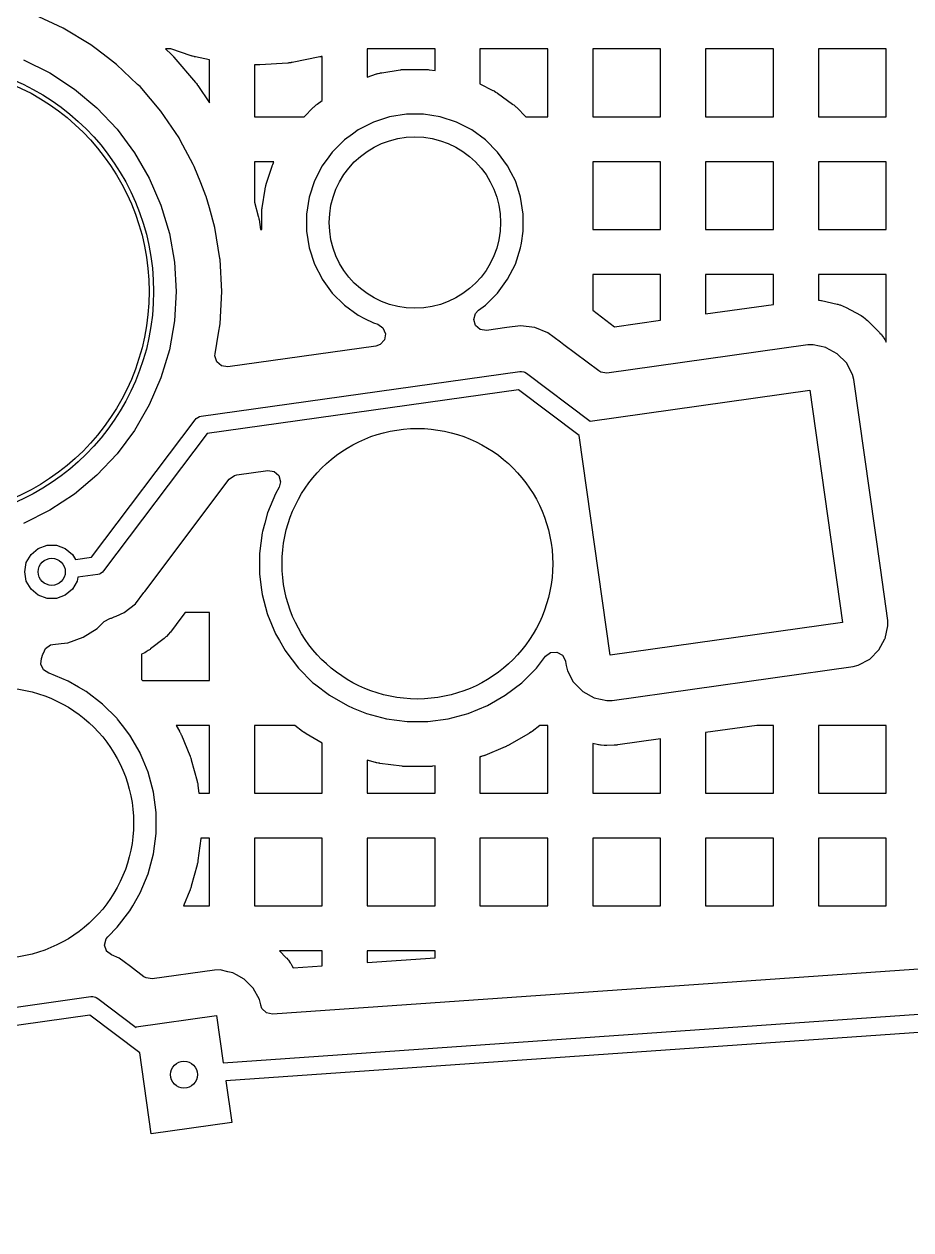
# Model space of a CAD drawing. Extents: x 2.49 to 8.57, y -5.87 to -1.87.
# Drawn here: x 3.922 to 4.308, y -4.906 to -4.379 of the extents above; entities that cross this region are included whole.
import ezdxf

# ---------------------------------------------------------------- set-up
doc = ezdxf.new("R2010")
doc.units = 0
doc.header["$MEASUREMENT"] = 0
doc.layers.add('BLACK', color=7, linetype='CONTINUOUS')

msp = doc.modelspace()

# ---------------------------------------------------------------- linework, layer by layer
at = {"layer": 'BLACK', "linetype": 'CONTINUOUS'}
for p, q in [((3.93856, -4.38102), (3.92577, -4.3751)), ((3.95064, -4.38828), (3.93856, -4.38102)), ((3.93856, -4.38102), (3.93856, -4.38102)), ((3.93856, -4.38102), (3.93856, -4.38102)), ((3.93856, -4.38102), (3.93856, -4.38102)), ((3.953, -4.39008), (3.95064, -4.38828)), ((3.92127, -4.39477), (3.93272, -4.40052)), ((3.95791, -4.39381), (3.953, -4.39008)), ((3.96185, -4.39681), (3.95791, -4.39381)), ((3.98558, -4.39008), (3.98326, -4.39008)), ((3.98326, -4.39008), (3.98576, -4.39245)), ((3.99442, -4.39308), (3.98558, -4.39008)), ((3.98576, -4.39245), (3.98585, -4.39254)), ((3.98585, -4.39254), (3.98604, -4.39273)), ((3.98604, -4.39273), (3.98613, -4.39282)), ((3.98613, -4.39282), (3.9865, -4.39321)), ((3.9865, -4.39321), (3.98659, -4.3933)), ((3.98659, -4.3933), (3.98677, -4.3935)), ((3.98677, -4.3935), (3.98685, -4.3936)), ((3.98685, -4.3936), (3.99632, -4.40475)), ((3.99457, -4.39313), (3.99442, -4.39308)), ((3.99488, -4.39322), (3.99457, -4.39313)), ((3.99503, -4.39326), (3.99488, -4.39322)), ((3.99565, -4.39343), (3.99503, -4.39326)), ((3.99581, -4.39347), (3.99565, -4.39343)), ((3.99612, -4.39354), (3.99581, -4.39347)), ((3.99628, -4.39358), (3.99612, -4.39354)), ((4.00237, -4.39479), (3.99628, -4.39358)), ((4.00237, -4.39699), (4.00237, -4.39479)), ((4.05052, -4.39358), (4.0385, -4.39597)), ((4.05067, -4.39354), (4.05052, -4.39358)), ((4.05099, -4.39347), (4.05067, -4.39354)), ((4.05114, -4.39343), (4.05099, -4.39347)), ((4.05158, -4.39331), (4.05114, -4.39343)), ((4.05158, -4.40232), (4.05158, -4.39331)), ((4.10079, -4.39008), (4.07119, -4.39008)), ((4.07119, -4.39008), (4.07119, -4.40232)), ((4.10079, -4.39954), (4.10079, -4.39008)), ((4.15001, -4.39008), (4.1204, -4.39008)), ((4.1204, -4.39008), (4.1204, -4.40526)), ((4.15001, -4.41969), (4.15001, -4.39008)), ((4.19922, -4.39008), (4.16961, -4.39008)), ((4.16961, -4.39008), (4.16961, -4.41969)), ((4.19922, -4.41969), (4.19922, -4.39008)), ((4.24843, -4.39008), (4.21882, -4.39008)), ((4.21882, -4.39008), (4.21882, -4.41969)), ((4.24843, -4.41969), (4.24843, -4.39008)), ((4.29764, -4.39008), (4.26804, -4.39008)), ((4.26804, -4.39008), (4.26804, -4.41969)), ((4.29764, -4.41969), (4.29764, -4.39008)), ((3.97105, -4.40552), (3.96185, -4.39681)), ((3.96185, -4.39681), (3.96185, -4.39681)), ((3.96185, -4.39681), (3.96185, -4.39681)), ((4.00237, -4.41352), (4.00237, -4.39699)), ((4.02243, -4.39702), (4.02197, -4.39699)), ((4.02197, -4.39699), (4.02197, -4.41969)), ((4.02259, -4.39703), (4.02243, -4.39702)), ((4.02292, -4.39704), (4.02259, -4.39703)), ((4.02308, -4.39704), (4.02292, -4.39704)), ((4.02372, -4.39704), (4.02308, -4.39704)), ((4.02388, -4.39704), (4.02372, -4.39704)), ((4.0242, -4.39703), (4.02388, -4.39704)), ((4.02436, -4.39702), (4.0242, -4.39703)), ((4.03659, -4.39622), (4.02436, -4.39702)), ((4.03675, -4.39621), (4.03659, -4.39622)), ((4.03707, -4.39617), (4.03675, -4.39621)), ((4.03723, -4.39616), (4.03707, -4.39617)), ((4.03786, -4.39607), (4.03723, -4.39616)), ((4.03802, -4.39605), (4.03786, -4.39607)), ((4.03834, -4.396), (4.03802, -4.39605)), ((4.0385, -4.39597), (4.03834, -4.396)), ((4.07752, -4.40045), (4.08563, -4.39916)), ((4.08563, -4.39916), (4.08582, -4.39914)), ((4.08582, -4.39914), (4.0862, -4.39909)), ((4.0862, -4.39909), (4.08639, -4.39907)), ((4.08639, -4.39907), (4.08716, -4.39901)), ((4.08716, -4.39901), (4.08735, -4.399)), ((4.08735, -4.399), (4.08774, -4.39899)), ((4.08774, -4.39899), (4.08793, -4.39898)), ((4.08793, -4.39898), (4.09614, -4.39898)), ((4.09614, -4.39898), (4.09633, -4.39899)), ((4.09633, -4.39899), (4.09672, -4.399)), ((4.09672, -4.399), (4.09691, -4.39901)), ((4.09691, -4.39901), (4.09768, -4.39907)), ((4.09768, -4.39907), (4.09787, -4.39909)), ((4.09787, -4.39909), (4.09825, -4.39914)), ((4.09825, -4.39914), (4.09844, -4.39916)), ((4.09844, -4.39916), (4.10079, -4.39954)), ((3.93272, -4.40052), (3.94344, -4.40757)), ((3.97208, -4.4065), (3.97105, -4.40552)), ((3.99632, -4.40475), (3.9964, -4.40485)), ((3.9964, -4.40485), (3.99657, -4.40506)), ((3.99657, -4.40506), (3.99665, -4.40516)), ((3.99665, -4.40516), (3.99697, -4.40558)), ((3.99697, -4.40558), (3.99705, -4.40569)), ((4.05158, -4.40526), (4.05158, -4.40232)), ((4.05158, -4.41259), (4.05158, -4.40526)), ((4.07119, -4.40232), (4.07527, -4.40099)), ((4.07527, -4.40099), (4.07546, -4.40093)), ((4.07546, -4.40093), (4.07583, -4.40083)), ((4.07583, -4.40083), (4.07602, -4.40078)), ((4.07602, -4.40078), (4.07677, -4.4006)), ((4.07677, -4.4006), (4.07695, -4.40056)), ((4.07695, -4.40056), (4.07733, -4.40048)), ((4.07733, -4.40048), (4.07752, -4.40045)), ((4.1204, -4.40526), (4.12605, -4.40814)), ((3.94344, -4.40757), (3.95326, -4.41581)), ((3.9812, -4.41724), (3.97208, -4.4065)), ((3.99705, -4.40569), (3.99721, -4.40591)), ((3.99721, -4.40591), (3.99728, -4.40601)), ((3.99728, -4.40601), (4.00237, -4.41352)), ((4.12605, -4.40814), (4.12622, -4.40823)), ((4.12622, -4.40823), (4.12656, -4.40841)), ((4.12656, -4.40841), (4.12672, -4.40851)), ((4.12672, -4.40851), (4.12738, -4.40891)), ((4.12738, -4.40891), (4.12754, -4.40902)), ((4.12754, -4.40902), (4.12786, -4.40923)), ((4.12786, -4.40923), (4.12802, -4.40934)), ((4.12802, -4.40934), (4.13466, -4.41417)), ((3.95326, -4.41581), (3.96205, -4.42513)), ((4.04363, -4.41969), (4.04765, -4.41567)), ((4.04765, -4.41567), (4.04779, -4.41553)), ((4.04779, -4.41553), (4.04808, -4.41527)), ((4.04808, -4.41527), (4.04822, -4.41514)), ((4.04822, -4.41514), (4.0488, -4.41464)), ((4.0488, -4.41464), (4.04895, -4.41452)), ((4.04895, -4.41452), (4.04926, -4.41428)), ((4.04926, -4.41428), (4.04941, -4.41417)), ((4.04941, -4.41417), (4.05158, -4.41259)), ((4.13466, -4.41417), (4.13481, -4.41428)), ((4.13481, -4.41428), (4.13512, -4.41452)), ((4.13512, -4.41452), (4.13527, -4.41464)), ((4.13527, -4.41464), (4.13585, -4.41514)), ((4.13585, -4.41514), (4.13599, -4.41527)), ((4.13599, -4.41527), (4.13628, -4.41553)), ((4.13628, -4.41553), (4.13642, -4.41567)), ((4.13642, -4.41567), (4.14044, -4.41969)), ((3.98911, -4.4289), (3.9812, -4.41724)), ((3.9812, -4.41724), (3.9812, -4.41724)), ((3.9812, -4.41724), (3.9812, -4.41724)), ((4.02197, -4.41969), (4.04363, -4.41969)), ((4.08097, -4.41975), (4.07389, -4.42205)), ((4.08832, -4.41859), (4.08097, -4.41975)), ((4.09575, -4.41859), (4.08832, -4.41859)), ((4.08832, -4.41859), (4.08832, -4.41859)), ((4.1031, -4.41975), (4.09575, -4.41859)), ((4.09575, -4.41859), (4.09575, -4.41859)), ((4.11018, -4.42205), (4.1031, -4.41975)), ((4.14044, -4.41969), (4.15001, -4.41969)), ((4.16961, -4.41969), (4.19922, -4.41969)), ((4.21882, -4.41969), (4.24843, -4.41969)), ((4.26804, -4.41969), (4.29764, -4.41969)), ((3.96205, -4.42513), (3.96971, -4.43541)), ((4.06726, -4.42543), (4.06472, -4.42727)), ((4.07389, -4.42205), (4.06726, -4.42543)), ((4.11681, -4.42543), (4.11018, -4.42205)), ((4.12283, -4.4298), (4.11681, -4.42543)), ((3.98964, -4.42989), (3.98911, -4.4289)), ((3.98911, -4.4289), (3.98911, -4.4289)), ((3.98911, -4.4289), (3.98911, -4.4289)), ((3.9953, -4.44056), (3.98964, -4.42989)), ((4.06124, -4.4298), (4.05598, -4.43506)), ((4.06472, -4.42727), (4.06124, -4.4298)), ((4.06124, -4.4298), (4.06124, -4.4298)), ((4.06124, -4.4298), (4.06124, -4.4298)), ((4.12809, -4.43506), (4.12283, -4.4298)), ((3.96971, -4.43541), (3.97612, -4.44652)), ((4.05447, -4.43714), (4.05161, -4.44108)), ((4.05598, -4.43506), (4.05447, -4.43714)), ((4.05598, -4.43506), (4.05598, -4.43506)), ((4.05598, -4.43506), (4.05598, -4.43506)), ((4.13246, -4.44108), (4.12809, -4.43506)), ((3.99571, -4.44135), (3.9953, -4.44056)), ((3.99859, -4.44857), (3.99571, -4.44135)), ((3.99571, -4.44135), (3.99571, -4.44135)), ((4.03052, -4.43929), (4.02197, -4.43929)), ((4.02197, -4.43929), (4.02197, -4.45696)), ((4.02717, -4.44909), (4.02971, -4.44129)), ((4.02971, -4.44129), (4.02977, -4.4411)), ((4.02977, -4.4411), (4.0299, -4.44074)), ((4.0299, -4.44074), (4.02997, -4.44056)), ((4.02997, -4.44056), (4.03027, -4.43985)), ((4.03027, -4.43985), (4.03034, -4.43968)), ((4.03034, -4.43968), (4.03051, -4.43933)), ((4.03051, -4.43933), (4.03052, -4.43929)), ((4.05161, -4.44108), (4.04823, -4.44771)), ((4.13399, -4.44409), (4.13246, -4.44108)), ((4.19922, -4.43929), (4.16961, -4.43929)), ((4.16961, -4.43929), (4.16961, -4.4689)), ((4.19922, -4.4689), (4.19922, -4.43929)), ((4.24843, -4.43929), (4.21882, -4.43929)), ((4.21882, -4.43929), (4.21882, -4.4689)), ((4.24843, -4.4689), (4.24843, -4.43929)), ((4.29764, -4.43929), (4.26804, -4.43929)), ((4.26804, -4.43929), (4.26804, -4.4689)), ((4.29764, -4.4689), (4.29764, -4.43929)), ((3.97612, -4.44652), (3.9812, -4.45829)), ((4.04823, -4.44771), (4.04593, -4.45479)), ((4.13584, -4.44771), (4.13399, -4.44409)), ((4.13687, -4.45091), (4.13584, -4.44771)), ((4.13584, -4.44771), (4.13584, -4.44771)), ((4.13584, -4.44771), (4.13584, -4.44771)), ((4.00084, -4.45421), (3.99859, -4.44857)), ((4.02535, -4.45945), (4.02663, -4.45134)), ((4.02663, -4.45134), (4.02666, -4.45115)), ((4.02666, -4.45115), (4.02674, -4.45077)), ((4.02674, -4.45077), (4.02678, -4.45058)), ((4.02678, -4.45058), (4.02696, -4.44984)), ((4.02696, -4.44984), (4.02701, -4.44965)), ((4.02701, -4.44965), (4.02711, -4.44928)), ((4.02711, -4.44928), (4.02717, -4.44909)), ((4.13813, -4.45479), (4.13687, -4.45091)), ((3.9812, -4.45829), (3.98487, -4.47057)), ((4.00093, -4.45444), (4.00084, -4.45421)), ((4.00163, -4.45696), (4.00093, -4.45444)), ((4.00093, -4.45444), (4.00093, -4.45444)), ((4.00232, -4.45945), (4.00163, -4.45696)), ((4.02197, -4.45696), (4.02366, -4.46303)), ((4.04593, -4.45479), (4.04477, -4.46213)), ((4.1393, -4.46213), (4.13813, -4.45479)), ((4.0047, -4.46802), (4.00232, -4.45945)), ((4.02366, -4.46303), (4.02369, -4.46315)), ((4.02369, -4.46315), (4.02376, -4.46341)), ((4.02376, -4.46341), (4.02379, -4.46354)), ((4.02379, -4.46354), (4.0239, -4.46406)), ((4.02516, -4.46175), (4.02517, -4.46156)), ((4.02516, -4.4689), (4.02516, -4.46175)), ((4.02517, -4.46156), (4.02518, -4.46117)), ((4.02518, -4.46117), (4.0252, -4.46098)), ((4.0252, -4.46098), (4.02526, -4.46021)), ((4.02526, -4.46021), (4.02527, -4.46002)), ((4.02527, -4.46002), (4.02532, -4.45964)), ((4.02532, -4.45964), (4.02535, -4.45945)), ((4.04477, -4.46213), (4.04477, -4.46957)), ((4.1393, -4.4689), (4.1393, -4.46213)), ((4.00691, -4.48154), (4.0047, -4.46802)), ((4.0047, -4.46802), (4.0047, -4.46802)), ((4.0047, -4.46802), (4.0047, -4.46802)), ((4.0239, -4.46406), (4.02393, -4.46419)), ((4.02393, -4.46419), (4.02398, -4.46445)), ((4.02398, -4.46445), (4.024, -4.46458)), ((4.024, -4.46458), (4.02471, -4.4689)), ((3.98487, -4.47057), (3.9871, -4.48319)), ((4.02471, -4.4689), (4.02516, -4.4689)), ((4.04477, -4.46957), (4.04593, -4.47692)), ((4.13847, -4.47478), (4.1393, -4.46957)), ((4.1393, -4.46957), (4.1393, -4.4689)), ((4.16961, -4.4689), (4.19922, -4.4689)), ((4.21882, -4.4689), (4.24843, -4.4689)), ((4.26804, -4.4689), (4.29764, -4.4689)), ((4.04593, -4.47692), (4.04823, -4.484)), ((4.13584, -4.484), (4.13813, -4.47692)), ((4.13813, -4.47692), (4.13847, -4.47478)), ((3.9871, -4.48319), (3.98784, -4.49599)), ((4.00698, -4.48192), (4.00691, -4.48154)), ((4.00774, -4.49599), (4.00698, -4.48192)), ((4.04823, -4.484), (4.05154, -4.49049)), ((4.13246, -4.49063), (4.13584, -4.484)), ((4.19922, -4.4885), (4.16961, -4.4885)), ((4.16961, -4.4885), (4.16961, -4.50415)), ((4.19922, -4.50574), (4.19922, -4.4885)), ((4.24843, -4.4885), (4.21882, -4.4885)), ((4.21882, -4.4885), (4.21882, -4.50574)), ((4.24843, -4.49971), (4.24843, -4.4885)), ((4.29764, -4.4885), (4.26804, -4.4885)), ((4.26804, -4.4885), (4.26804, -4.49971)), ((4.29764, -4.51801), (4.29764, -4.4885)), ((4.05154, -4.49049), (4.05161, -4.49063)), ((4.05161, -4.49063), (4.05598, -4.49664)), ((4.12809, -4.49664), (4.13246, -4.49063)), ((3.98784, -4.49599), (3.9871, -4.50879)), ((4.00698, -4.51006), (4.00774, -4.49599)), ((4.05598, -4.49664), (4.06124, -4.5019)), ((4.12283, -4.5019), (4.12809, -4.49664)), ((4.24843, -4.50158), (4.24843, -4.49971)), ((4.26804, -4.49971), (4.26823, -4.49973)), ((4.26823, -4.49973), (4.26854, -4.49976)), ((4.26854, -4.49976), (4.26914, -4.49986)), ((4.26914, -4.49986), (4.26944, -4.49991)), ((4.26944, -4.49991), (4.27626, -4.50142)), ((4.06124, -4.5019), (4.06726, -4.50628)), ((4.11767, -4.50813), (4.11845, -4.50549)), ((4.11845, -4.50549), (4.11968, -4.50419)), ((4.11968, -4.50419), (4.11974, -4.50415)), ((4.11974, -4.50415), (4.12283, -4.5019)), ((4.16961, -4.50415), (4.17913, -4.51132)), ((4.21882, -4.50574), (4.24843, -4.50158)), ((4.27626, -4.50142), (4.2766, -4.50151)), ((4.2766, -4.50151), (4.27727, -4.50171)), ((4.27727, -4.50171), (4.2776, -4.50182)), ((4.2776, -4.50182), (4.27891, -4.50231)), ((4.27891, -4.50231), (4.27923, -4.50245)), ((4.27923, -4.50245), (4.27987, -4.50274)), ((4.27987, -4.50274), (4.28018, -4.5029)), ((4.28018, -4.5029), (4.28638, -4.5063)), ((3.9871, -4.50879), (3.98487, -4.52141)), ((4.00631, -4.5141), (4.00698, -4.51006)), ((4.00698, -4.51006), (4.00698, -4.51006)), ((4.00698, -4.51006), (4.00698, -4.51006)), ((4.06726, -4.50628), (4.07007, -4.50771)), ((4.07007, -4.50771), (4.07389, -4.50965)), ((4.07389, -4.50965), (4.07389, -4.50965)), ((4.07389, -4.50965), (4.07389, -4.50965)), ((4.07389, -4.50965), (4.07581, -4.51028)), ((4.07581, -4.51028), (4.07808, -4.51183)), ((4.11843, -4.51077), (4.11767, -4.50813)), ((4.1205, -4.51258), (4.11843, -4.51077)), ((4.13812, -4.51088), (4.13214, -4.51172)), ((4.1443, -4.51164), (4.13812, -4.51088)), ((4.13812, -4.51088), (4.13812, -4.51088)), ((4.13812, -4.51088), (4.13812, -4.51088)), ((4.17913, -4.51132), (4.19922, -4.5085)), ((4.19922, -4.5085), (4.19922, -4.50574)), ((4.28638, -4.5063), (4.28668, -4.50648)), ((4.28668, -4.50648), (4.28727, -4.50687)), ((4.28727, -4.50687), (4.28755, -4.50706)), ((4.28755, -4.50706), (4.28867, -4.50791)), ((4.28867, -4.50791), (4.28894, -4.50813)), ((4.28894, -4.50813), (4.28947, -4.50859)), ((4.28947, -4.50859), (4.28973, -4.50883)), ((4.28973, -4.50883), (4.29471, -4.51384)), ((4.00483, -4.52314), (4.00631, -4.5141)), ((4.07808, -4.51183), (4.07915, -4.51436)), ((4.07915, -4.51436), (4.07868, -4.51708)), ((4.12323, -4.51298), (4.1205, -4.51258)), ((4.13213, -4.51172), (4.12323, -4.51298)), ((4.13214, -4.51172), (4.13213, -4.51172)), ((4.13214, -4.51172), (4.13214, -4.51172)), ((4.13214, -4.51172), (4.13214, -4.51172)), ((4.15007, -4.51397), (4.1443, -4.51164)), ((4.15556, -4.51811), (4.15007, -4.51397)), ((4.29471, -4.51384), (4.29494, -4.5141)), ((4.29494, -4.5141), (4.2954, -4.51463)), ((4.2954, -4.51463), (4.29562, -4.5149)), ((4.29562, -4.5149), (4.29646, -4.51603)), ((4.29646, -4.51603), (4.29665, -4.51631)), ((3.98487, -4.52141), (3.9812, -4.53369)), ((4.07498, -4.51976), (4.01032, -4.52884)), ((4.07682, -4.5191), (4.07498, -4.51976)), ((4.07868, -4.51708), (4.07682, -4.5191)), ((4.15696, -4.51916), (4.15556, -4.51811)), ((4.1722, -4.53065), (4.15696, -4.51916)), ((4.26345, -4.51927), (4.17582, -4.53158)), ((4.26346, -4.51927), (4.26345, -4.51927)), ((4.26345, -4.51927), (4.26345, -4.51927)), ((4.26345, -4.51927), (4.26345, -4.51927)), ((4.26345, -4.51927), (4.26345, -4.51927)), ((4.26581, -4.51919), (4.26346, -4.51927)), ((4.27135, -4.52041), (4.26581, -4.51919)), ((4.26581, -4.51919), (4.26581, -4.51919)), ((4.27147, -4.52048), (4.27135, -4.52041)), ((4.27135, -4.52041), (4.27135, -4.52041)), ((4.27631, -4.52314), (4.27147, -4.52048)), ((4.29665, -4.51631), (4.29703, -4.51691)), ((4.29703, -4.51691), (4.29721, -4.51721)), ((4.29721, -4.51721), (4.29764, -4.51801)), ((4.00475, -4.52399), (4.00482, -4.52322)), ((4.00552, -4.52664), (4.00475, -4.52399)), ((4.00482, -4.52322), (4.00483, -4.52314)), ((4.00759, -4.52844), (4.00552, -4.52664)), ((4.28031, -4.52716), (4.27631, -4.52314)), ((3.99872, -4.55037), (4.13778, -4.53083)), ((4.01032, -4.52884), (4.00759, -4.52844)), ((4.13778, -4.53083), (4.13855, -4.5308)), ((4.13855, -4.5308), (4.13958, -4.53106)), ((4.13958, -4.53106), (4.14004, -4.53118)), ((4.14004, -4.53118), (4.1407, -4.53158)), ((4.1407, -4.53158), (4.16848, -4.55251)), ((4.1731, -4.53118), (4.1722, -4.53065)), ((4.17582, -4.53158), (4.1731, -4.53118)), ((4.28301, -4.53215), (4.28031, -4.52716)), ((3.9812, -4.53369), (3.97612, -4.54546)), ((4.28358, -4.53443), (4.28301, -4.53215)), ((4.2882, -4.56732), (4.28358, -4.53443)), ((4.13726, -4.53885), (4.00143, -4.55794)), ((4.16374, -4.5588), (4.13726, -4.53885)), ((4.16848, -4.55251), (4.26433, -4.53904)), ((4.26433, -4.53904), (4.27858, -4.64041)), ((3.97612, -4.54546), (3.96971, -4.55657)), ((3.95089, -4.61192), (3.99612, -4.5519)), ((3.99612, -4.5519), (3.99664, -4.55133)), ((3.99664, -4.55133), (3.99797, -4.55055)), ((3.99797, -4.55055), (3.99872, -4.55037)), ((4.00143, -4.55794), (3.9562, -4.61796)), ((3.96971, -4.55657), (3.96205, -4.56685)), ((4.17721, -4.65466), (4.16374, -4.5588)), ((3.96205, -4.56685), (3.95326, -4.57617)), ((4.29512, -4.61654), (4.2882, -4.56732)), ((3.95326, -4.57617), (3.94344, -4.58441)), ((3.97411, -4.62694), (4.01104, -4.57793)), ((4.01104, -4.57793), (4.01324, -4.57629)), ((4.01324, -4.57629), (4.01425, -4.57604)), ((4.01425, -4.57604), (4.02788, -4.57412)), ((4.02788, -4.57412), (4.03061, -4.57452)), ((4.03061, -4.57452), (4.03268, -4.57633)), ((4.03268, -4.57633), (4.03344, -4.57897)), ((4.03344, -4.57897), (4.03279, -4.5814)), ((3.94344, -4.58441), (3.93272, -4.59146)), ((4.03115, -4.58425), (4.02769, -4.59259)), ((4.03279, -4.5814), (4.03115, -4.58425)), ((4.03115, -4.58425), (4.03115, -4.58425)), ((3.93272, -4.59146), (3.92127, -4.59721)), ((4.02769, -4.59259), (4.02649, -4.59706)), ((4.02649, -4.59706), (4.0255, -4.60075)), ((4.02535, -4.60132), (4.02417, -4.61028)), ((4.0255, -4.60075), (4.02535, -4.60132)), ((4.02535, -4.60132), (4.02535, -4.60132)), ((3.92246, -4.61429), (3.92452, -4.61074)), ((3.92452, -4.61074), (3.92766, -4.6081)), ((3.92766, -4.6081), (3.93151, -4.6067)), ((3.93151, -4.6067), (3.93561, -4.6067)), ((3.93561, -4.6067), (3.93947, -4.6081)), ((3.93947, -4.6081), (3.94261, -4.61074)), ((3.94261, -4.61074), (3.94386, -4.61291)), ((4.02417, -4.61028), (4.02417, -4.61931)), ((3.92175, -4.61833), (3.92246, -4.61429)), ((3.94386, -4.61291), (3.95089, -4.61192)), ((3.92246, -4.62237), (3.92175, -4.61833)), ((3.94496, -4.6207), (3.94466, -4.62237)), ((3.95361, -4.61949), (3.94496, -4.6207)), ((3.95436, -4.61931), (3.95361, -4.61949)), ((3.95465, -4.61914), (3.95436, -4.61931)), ((3.95568, -4.61853), (3.95465, -4.61914)), ((3.9562, -4.61796), (3.95568, -4.61853)), ((4.02417, -4.61931), (4.02508, -4.62619)), ((4.29835, -4.63953), (4.29512, -4.61654)), ((3.92452, -4.62592), (3.92246, -4.62237)), ((3.92766, -4.62856), (3.92452, -4.62592)), ((3.94261, -4.62592), (3.93947, -4.62856)), ((3.94466, -4.62237), (3.94261, -4.62592)), ((4.02508, -4.62619), (4.02535, -4.62827)), ((3.93151, -4.62996), (3.92766, -4.62856)), ((3.93561, -4.62996), (3.93151, -4.62996)), ((3.93947, -4.62856), (3.93561, -4.62996)), ((3.97007, -4.6323), (3.97381, -4.62733)), ((3.97381, -4.62733), (3.97411, -4.62694)), ((3.97381, -4.62733), (3.97381, -4.62733)), ((3.97411, -4.62694), (3.97411, -4.62694)), ((4.02535, -4.62827), (4.02758, -4.63658)), ((3.96166, -4.63762), (3.96516, -4.63614)), ((3.96516, -4.63614), (3.97007, -4.6323)), ((3.99172, -4.63614), (3.99031, -4.63801)), ((4.00237, -4.63614), (3.99172, -4.63614)), ((4.00237, -4.66575), (4.00237, -4.63614)), ((4.02758, -4.63658), (4.02769, -4.63699)), ((4.02769, -4.63699), (4.03115, -4.64534)), ((3.95334, -4.64313), (3.95646, -4.64)), ((3.95646, -4.64), (3.95888, -4.63868)), ((3.95888, -4.63868), (3.95895, -4.63867)), ((3.95895, -4.63867), (3.95928, -4.6386)), ((3.95895, -4.63867), (3.95895, -4.63867)), ((3.95928, -4.6386), (3.95943, -4.63857)), ((3.95943, -4.63857), (3.95957, -4.63851)), ((3.95957, -4.63851), (3.96073, -4.63802)), ((3.96073, -4.63802), (3.96166, -4.63762)), ((3.96166, -4.63762), (3.96166, -4.63762)), ((3.96166, -4.63762), (3.96166, -4.63762)), ((3.99031, -4.63802), (3.98534, -4.64462)), ((3.99031, -4.63801), (3.99031, -4.63802)), ((4.27858, -4.64041), (4.17721, -4.65466)), ((4.29721, -4.64743), (4.29843, -4.64189)), ((4.29843, -4.64189), (4.29835, -4.63953)), ((3.94062, -4.64925), (3.94732, -4.6469)), ((3.94732, -4.6469), (3.95334, -4.64313)), ((3.98264, -4.64736), (3.97672, -4.65198)), ((3.98289, -4.64715), (3.98264, -4.64736)), ((3.98337, -4.64672), (3.98289, -4.64715)), ((3.9836, -4.6465), (3.98337, -4.64672)), ((3.9845, -4.64559), (3.9836, -4.6465)), ((3.98472, -4.64535), (3.9845, -4.64559)), ((3.98514, -4.64486), (3.98472, -4.64535)), ((3.98534, -4.64462), (3.98514, -4.64486)), ((4.03115, -4.64534), (4.03115, -4.64534)), ((4.03115, -4.64534), (4.0329, -4.64837)), ((4.29448, -4.65239), (4.29712, -4.64759)), ((4.29712, -4.64759), (4.29721, -4.64743)), ((3.92992, -4.65388), (3.9308, -4.65176)), ((3.9308, -4.65176), (3.93307, -4.6502)), ((3.93307, -4.6502), (3.93404, -4.64999)), ((3.93404, -4.64999), (3.93761, -4.64959)), ((3.93761, -4.64959), (3.94062, -4.64925)), ((3.94062, -4.64925), (3.94062, -4.64925)), ((3.94062, -4.64925), (3.94062, -4.64925)), ((3.97566, -4.6527), (3.97472, -4.65326)), ((3.97593, -4.65253), (3.97566, -4.6527)), ((3.97647, -4.65217), (3.97593, -4.65253)), ((3.97672, -4.65198), (3.97647, -4.65217)), ((4.0329, -4.64837), (4.03534, -4.6526)), ((4.03534, -4.6526), (4.03566, -4.65316)), ((4.29046, -4.65638), (4.29448, -4.65239)), ((3.92882, -4.65864), (3.92902, -4.65622)), ((3.92902, -4.65622), (3.92973, -4.65421)), ((3.92973, -4.65421), (3.92976, -4.65412)), ((3.92976, -4.65412), (3.92982, -4.65385)), ((3.92982, -4.65385), (3.92992, -4.65388)), ((3.97414, -4.65363), (3.97276, -4.65421)), ((3.97276, -4.65421), (3.97276, -4.66532)), ((3.97471, -4.65323), (3.97414, -4.65363)), ((3.97472, -4.65326), (3.97471, -4.65323)), ((4.03566, -4.65316), (4.04116, -4.66033)), ((4.14501, -4.66033), (4.149, -4.65514)), ((4.149, -4.65514), (4.15122, -4.65352)), ((4.15122, -4.65352), (4.15396, -4.65336)), ((4.15396, -4.65336), (4.15636, -4.6547)), ((4.15636, -4.6547), (4.15765, -4.65713)), ((4.15765, -4.65713), (4.1577, -4.65744)), ((4.1577, -4.65744), (4.15796, -4.65926)), ((4.28547, -4.65908), (4.29046, -4.65638)), ((3.93002, -4.66112), (3.92882, -4.65864)), ((3.93227, -4.66249), (3.93002, -4.66112)), ((3.93226, -4.6625), (3.93227, -4.66249)), ((3.93226, -4.66251), (3.93226, -4.6625)), ((3.93226, -4.6625), (3.93226, -4.6625)), ((3.93226, -4.6625), (3.93226, -4.6625)), ((3.93236, -4.66254), (3.93226, -4.66251)), ((3.93237, -4.66255), (3.93236, -4.66254)), ((3.93241, -4.66256), (3.93237, -4.66255)), ((3.94075, -4.66602), (3.93241, -4.66256)), ((3.93241, -4.66256), (3.93241, -4.66256)), ((4.04116, -4.66033), (4.04116, -4.66033)), ((4.04116, -4.66033), (4.04755, -4.66672)), ((4.13863, -4.66672), (4.14501, -4.66033)), ((4.14501, -4.66033), (4.14501, -4.66033)), ((4.14501, -4.66033), (4.14501, -4.66033)), ((4.15796, -4.65926), (4.15796, -4.65926)), ((4.15796, -4.65926), (4.15854, -4.66155)), ((4.15854, -4.66155), (4.1611, -4.66628)), ((4.17809, -4.67443), (4.28319, -4.65966)), ((4.28319, -4.65966), (4.28547, -4.65908)), ((3.94076, -4.66602), (3.94075, -4.66602)), ((3.94527, -4.66863), (3.94076, -4.66602)), ((3.94851, -4.6705), (3.94527, -4.66863)), ((3.97276, -4.66532), (3.97319, -4.66575)), ((3.97319, -4.66575), (4.00237, -4.66575)), ((4.04755, -4.66672), (4.04755, -4.66672)), ((4.04755, -4.66672), (4.04755, -4.66672)), ((4.04755, -4.66672), (4.04816, -4.66719)), ((4.04816, -4.66719), (4.05472, -4.67222)), ((4.13146, -4.67222), (4.13863, -4.66672)), ((4.13863, -4.66672), (4.13863, -4.66672)), ((4.13863, -4.66672), (4.13863, -4.66672)), ((4.1611, -4.66628), (4.16124, -4.66654)), ((4.16124, -4.66654), (4.16523, -4.67055)), ((3.94858, -4.67054), (3.94851, -4.6705)), ((3.95575, -4.67604), (3.94858, -4.67054)), ((4.05472, -4.67222), (4.05472, -4.67222)), ((4.05472, -4.67222), (4.05472, -4.67222)), ((4.05472, -4.67222), (4.06254, -4.67674)), ((4.12364, -4.67674), (4.13146, -4.67222)), ((4.16523, -4.67055), (4.17019, -4.67329)), ((4.17019, -4.67329), (4.17573, -4.67451)), ((3.96213, -4.68242), (3.95575, -4.67604)), ((3.95575, -4.67604), (3.95575, -4.67604)), ((4.06254, -4.67674), (4.06254, -4.67674)), ((4.06254, -4.67674), (4.06254, -4.67674)), ((4.06254, -4.67674), (4.06511, -4.6778)), ((4.06511, -4.6778), (4.07089, -4.68019)), ((4.11529, -4.68019), (4.12364, -4.67674)), ((4.17573, -4.67451), (4.17646, -4.67448)), ((4.17573, -4.67451), (4.17573, -4.67451)), ((4.17573, -4.67451), (4.17573, -4.67451)), ((4.17646, -4.67448), (4.17809, -4.67443)), ((3.96227, -4.6826), (3.96213, -4.68242)), ((3.96213, -4.68242), (3.96213, -4.68242)), ((3.96213, -4.68242), (3.96213, -4.68242)), ((3.96438, -4.68535), (3.96227, -4.6826)), ((4.07089, -4.68019), (4.07961, -4.68253)), ((4.07961, -4.68253), (4.08857, -4.68371)), ((4.08857, -4.68371), (4.08857, -4.68371)), ((4.08857, -4.68371), (4.09761, -4.68371)), ((4.09761, -4.68371), (4.10656, -4.68253)), ((4.09761, -4.68371), (4.09761, -4.68371)), ((4.10656, -4.68253), (4.11529, -4.68019)), ((3.96763, -4.68959), (3.96438, -4.68535)), ((3.97215, -4.69741), (3.96763, -4.68959)), ((3.96763, -4.68959), (3.96763, -4.68959)), ((3.96763, -4.68959), (3.96763, -4.68959)), ((4.00237, -4.68535), (3.98783, -4.68535)), ((3.98783, -4.68535), (3.98929, -4.68789)), ((3.98929, -4.68789), (3.98937, -4.68803)), ((3.98937, -4.68803), (3.98952, -4.68831)), ((3.98952, -4.68831), (3.98959, -4.68846)), ((3.98959, -4.68846), (3.98988, -4.68903)), ((3.98988, -4.68903), (3.98995, -4.68918)), ((3.98995, -4.68918), (3.99008, -4.68947)), ((3.99008, -4.68947), (3.99014, -4.68962)), ((3.99014, -4.68962), (3.99384, -4.69855)), ((4.00237, -4.71496), (4.00237, -4.68535)), ((4.03963, -4.68535), (4.02197, -4.68535)), ((4.02197, -4.68535), (4.02197, -4.71496)), ((4.04304, -4.68797), (4.03963, -4.68535)), ((4.04317, -4.68807), (4.04304, -4.68797)), ((4.04343, -4.68825), (4.04317, -4.68807)), ((4.04356, -4.68834), (4.04343, -4.68825)), ((4.04409, -4.6887), (4.04356, -4.68834)), ((4.04423, -4.68879), (4.04409, -4.6887)), ((4.0445, -4.68896), (4.04423, -4.68879)), ((4.04464, -4.68904), (4.0445, -4.68896)), ((4.05158, -4.69305), (4.04464, -4.68904)), ((4.14154, -4.68904), (4.13316, -4.69388)), ((4.14168, -4.68896), (4.14154, -4.68904)), ((4.14195, -4.68879), (4.14168, -4.68896)), ((4.14208, -4.6887), (4.14195, -4.68879)), ((4.14262, -4.68834), (4.14208, -4.6887)), ((4.14275, -4.68825), (4.14262, -4.68834)), ((4.14301, -4.68807), (4.14275, -4.68825)), ((4.14314, -4.68797), (4.14301, -4.68807)), ((4.14655, -4.68535), (4.14314, -4.68797)), ((4.15001, -4.68535), (4.14655, -4.68535)), ((4.15001, -4.6885), (4.15001, -4.68535)), ((4.15001, -4.69324), (4.15001, -4.6885)), ((4.24124, -4.68535), (4.21882, -4.6885)), ((4.21882, -4.6885), (4.21882, -4.71496)), ((4.24843, -4.68535), (4.24124, -4.68535)), ((4.24843, -4.71496), (4.24843, -4.68535)), ((4.29764, -4.68535), (4.26804, -4.68535)), ((4.26804, -4.68535), (4.26804, -4.71496)), ((4.29764, -4.71496), (4.29764, -4.68535)), ((4.05158, -4.69912), (4.05158, -4.69305)), ((4.13143, -4.69473), (4.1225, -4.69843)), ((4.13158, -4.69466), (4.13143, -4.69473)), ((4.13188, -4.69453), (4.13158, -4.69466)), ((4.13202, -4.69446), (4.13188, -4.69453)), ((4.1326, -4.69418), (4.13202, -4.69446)), ((4.13274, -4.69411), (4.1326, -4.69418)), ((4.13302, -4.69395), (4.13274, -4.69411)), ((4.13316, -4.69388), (4.13302, -4.69395)), ((4.15001, -4.71496), (4.15001, -4.69324)), ((4.1721, -4.69378), (4.16961, -4.69324)), ((4.16961, -4.69324), (4.16961, -4.71496)), ((4.1724, -4.69384), (4.1721, -4.69378)), ((4.173, -4.69394), (4.1724, -4.69384)), ((4.17331, -4.69397), (4.173, -4.69394)), ((4.17453, -4.69409), (4.17331, -4.69397)), ((4.17483, -4.69411), (4.17453, -4.69409)), ((4.17545, -4.69412), (4.17483, -4.69411)), ((4.17575, -4.69412), (4.17545, -4.69412)), ((4.17899, -4.69402), (4.17575, -4.69412)), ((4.17912, -4.69401), (4.17899, -4.69402)), ((4.17938, -4.694), (4.17912, -4.69401)), ((4.17951, -4.69399), (4.17938, -4.694)), ((4.18003, -4.69394), (4.17951, -4.69399)), ((4.18016, -4.69393), (4.18003, -4.69394)), ((4.18043, -4.6939), (4.18016, -4.69393)), ((4.18056, -4.69388), (4.18043, -4.6939)), ((4.19922, -4.69126), (4.18056, -4.69388)), ((4.19922, -4.71496), (4.19922, -4.69126)), ((3.97215, -4.69742), (3.97215, -4.69741)), ((3.97342, -4.70048), (3.97215, -4.69742)), ((3.97215, -4.69742), (3.97215, -4.69742)), ((3.99384, -4.69855), (3.9939, -4.6987)), ((3.9939, -4.6987), (3.99402, -4.699)), ((3.99402, -4.699), (3.99407, -4.69916)), ((3.99407, -4.69916), (3.99428, -4.69976)), ((3.99428, -4.69976), (3.99433, -4.69992)), ((3.99433, -4.69992), (3.99442, -4.70022)), ((3.99442, -4.70022), (3.99446, -4.70038)), ((3.99446, -4.70038), (3.99697, -4.70972)), ((4.05158, -4.71496), (4.05158, -4.69912)), ((4.12067, -4.69905), (4.1204, -4.69912)), ((4.1204, -4.69912), (4.1204, -4.71496)), ((4.12083, -4.69901), (4.12067, -4.69905)), ((4.12114, -4.69891), (4.12083, -4.69901)), ((4.12129, -4.69886), (4.12114, -4.69891)), ((4.1219, -4.69866), (4.12129, -4.69886)), ((4.12205, -4.6986), (4.1219, -4.69866)), ((4.12235, -4.69849), (4.12205, -4.6986)), ((4.1225, -4.69843), (4.12235, -4.69849)), ((3.97561, -4.70576), (3.97342, -4.70048)), ((4.07485, -4.70155), (4.07119, -4.70057)), ((4.07119, -4.70057), (4.07119, -4.71496)), ((4.07501, -4.70159), (4.07485, -4.70155)), ((4.07532, -4.70167), (4.07501, -4.70159)), ((4.07547, -4.7017), (4.07532, -4.70167)), ((4.0761, -4.70182), (4.07547, -4.7017)), ((4.07626, -4.70185), (4.0761, -4.70182)), ((4.07658, -4.70191), (4.07626, -4.70185)), ((4.07674, -4.70193), (4.07658, -4.70191)), ((4.08633, -4.70319), (4.07674, -4.70193)), ((4.08649, -4.70321), (4.08633, -4.70319)), ((4.08681, -4.70324), (4.08649, -4.70321)), ((4.08697, -4.70325), (4.08681, -4.70324)), ((4.08761, -4.7033), (4.08697, -4.70325)), ((4.08777, -4.7033), (4.08761, -4.7033)), ((4.08809, -4.70332), (4.08777, -4.7033)), ((4.08825, -4.70332), (4.08809, -4.70332)), ((4.09793, -4.70332), (4.08825, -4.70332)), ((4.09809, -4.70332), (4.09793, -4.70332)), ((4.09841, -4.7033), (4.09809, -4.70332)), ((4.09857, -4.7033), (4.09841, -4.7033)), ((4.09921, -4.70325), (4.09857, -4.7033)), ((4.09937, -4.70324), (4.09921, -4.70325)), ((4.09969, -4.70321), (4.09937, -4.70324)), ((4.09985, -4.70319), (4.09969, -4.70321)), ((4.10079, -4.70307), (4.09985, -4.70319)), ((4.10079, -4.71496), (4.10079, -4.70307)), ((3.97795, -4.71449), (3.97561, -4.70576)), ((3.99697, -4.70972), (3.99701, -4.70988)), ((3.99701, -4.70988), (3.99708, -4.71019)), ((3.99708, -4.71019), (3.99711, -4.71035)), ((3.99711, -4.71035), (3.99724, -4.71098)), ((3.97913, -4.72344), (3.97795, -4.71449)), ((3.99724, -4.71098), (3.99727, -4.71113)), ((3.99727, -4.71113), (3.99732, -4.71145)), ((3.99732, -4.71145), (3.99734, -4.71161)), ((3.99734, -4.71161), (3.99778, -4.71496)), ((3.99778, -4.71496), (4.00237, -4.71496)), ((4.02197, -4.71496), (4.05158, -4.71496)), ((4.07119, -4.71496), (4.10079, -4.71496)), ((4.1204, -4.71496), (4.15001, -4.71496)), ((4.16961, -4.71496), (4.19922, -4.71496)), ((4.21882, -4.71496), (4.24843, -4.71496)), ((4.26804, -4.71496), (4.29764, -4.71496)), ((3.97913, -4.73248), (3.97913, -4.72344)), ((3.97795, -4.74144), (3.97913, -4.73248)), ((3.99861, -4.73472), (3.99734, -4.74431)), ((3.99862, -4.73457), (3.99861, -4.73472)), ((4.00237, -4.73457), (3.99862, -4.73457)), ((4.00237, -4.76417), (4.00237, -4.73457)), ((4.05158, -4.73457), (4.02197, -4.73457)), ((4.02197, -4.73457), (4.02197, -4.76417)), ((4.05158, -4.76417), (4.05158, -4.73457)), ((4.10079, -4.73457), (4.07119, -4.73457)), ((4.07119, -4.73457), (4.07119, -4.76417)), ((4.10079, -4.76417), (4.10079, -4.73457)), ((4.15001, -4.73457), (4.1204, -4.73457)), ((4.1204, -4.73457), (4.1204, -4.76417)), ((4.15001, -4.76417), (4.15001, -4.73457)), ((4.19922, -4.73457), (4.16961, -4.73457)), ((4.16961, -4.73457), (4.16961, -4.76417)), ((4.19922, -4.76417), (4.19922, -4.73457)), ((4.24843, -4.73457), (4.21882, -4.73457)), ((4.21882, -4.73457), (4.21882, -4.76417)), ((4.24843, -4.76417), (4.24843, -4.73457)), ((4.29764, -4.73457), (4.26804, -4.73457)), ((4.26804, -4.73457), (4.26804, -4.76417)), ((4.29764, -4.76417), (4.29764, -4.73457)), ((3.97561, -4.75016), (3.97795, -4.74144)), ((3.99697, -4.7462), (3.99446, -4.75555)), ((3.99701, -4.74605), (3.99697, -4.7462)), ((3.99708, -4.74573), (3.99701, -4.74605)), ((3.99711, -4.74558), (3.99708, -4.74573)), ((3.99724, -4.74495), (3.99711, -4.74558)), ((3.99727, -4.74479), (3.99724, -4.74495)), ((3.99732, -4.74447), (3.99727, -4.74479)), ((3.99734, -4.74431), (3.99732, -4.74447)), ((3.97215, -4.75851), (3.97561, -4.75016)), ((3.99384, -4.75737), (3.99103, -4.76417)), ((3.9939, -4.75722), (3.99384, -4.75737)), ((3.99402, -4.75692), (3.9939, -4.75722)), ((3.99407, -4.75677), (3.99402, -4.75692)), ((3.99428, -4.75616), (3.99407, -4.75677)), ((3.99433, -4.75601), (3.99428, -4.75616)), ((3.99442, -4.7557), (3.99433, -4.75601)), ((3.99446, -4.75555), (3.99442, -4.7557)), ((3.96888, -4.76417), (3.97215, -4.75851)), ((3.96213, -4.7735), (3.96763, -4.76633)), ((3.96763, -4.76633), (3.96888, -4.76417)), ((3.99103, -4.76417), (4.00237, -4.76417)), ((4.02197, -4.76417), (4.05158, -4.76417)), ((4.07119, -4.76417), (4.10079, -4.76417)), ((4.1204, -4.76417), (4.15001, -4.76417)), ((4.16961, -4.76417), (4.19922, -4.76417)), ((4.21882, -4.76417), (4.24843, -4.76417)), ((4.26804, -4.76417), (4.29764, -4.76417)), ((3.95803, -4.7776), (3.96213, -4.7735)), ((4.60744, -4.77104), (4.02991, -4.81143)), ((3.95661, -4.78127), (3.95726, -4.7786)), ((3.95726, -4.7786), (3.95803, -4.7776)), ((3.95747, -4.78378), (3.95661, -4.78127)), ((3.9575, -4.78387), (3.95747, -4.78378)), ((3.95966, -4.78558), (3.9575, -4.78387)), ((4.05158, -4.78378), (4.03291, -4.78378)), ((4.03291, -4.78378), (4.03588, -4.78677)), ((4.05158, -4.78889), (4.05158, -4.78378)), ((4.10079, -4.78378), (4.07119, -4.78378)), ((4.07119, -4.78378), (4.07119, -4.78889)), ((4.10079, -4.78682), (4.10079, -4.78378)), ((3.96297, -4.78692), (3.95966, -4.78558)), ((3.96518, -4.78859), (3.96297, -4.78692)), ((3.96297, -4.78692), (3.96297, -4.78692)), ((3.96786, -4.7906), (3.96518, -4.78859)), ((4.00842, -4.83268), (4.62045, -4.78989)), ((4.03588, -4.78677), (4.03612, -4.78703)), ((4.03612, -4.78703), (4.03658, -4.78756)), ((4.03658, -4.78756), (4.03679, -4.78783)), ((4.03679, -4.78783), (4.03763, -4.78896)), ((4.03763, -4.78896), (4.03783, -4.78924)), ((4.03783, -4.78924), (4.03821, -4.78984)), ((4.03821, -4.78984), (4.03838, -4.79014)), ((4.05158, -4.79026), (4.05158, -4.78889)), ((4.07119, -4.78889), (4.10079, -4.78682)), ((3.96794, -4.79067), (3.96786, -4.7906)), ((3.97381, -4.79509), (3.96794, -4.79067)), ((3.9747, -4.79562), (3.97381, -4.79509)), ((4.00463, -4.7922), (3.97743, -4.79602)), ((4.00699, -4.79212), (4.00463, -4.7922)), ((4.00463, -4.7922), (4.00463, -4.7922)), ((4.01045, -4.79289), (4.00699, -4.79212)), ((4.00699, -4.79212), (4.00699, -4.79212)), ((4.01252, -4.79334), (4.01045, -4.79289)), ((4.01424, -4.79429), (4.01252, -4.79334)), ((4.01749, -4.79607), (4.01424, -4.79429)), ((4.03838, -4.79014), (4.03893, -4.79114)), ((4.03893, -4.79114), (4.05158, -4.79026)), ((3.97743, -4.79602), (3.9747, -4.79562)), ((4.62098, -4.79774), (4.00951, -4.8405)), ((4.02148, -4.80009), (4.01749, -4.79607)), ((4.01749, -4.79607), (4.01749, -4.79607)), ((4.01749, -4.79607), (4.01749, -4.79607)), ((4.02418, -4.80508), (4.02148, -4.80009)), ((3.28011, -4.89802), (3.95068, -4.80378)), ((3.95068, -4.80378), (3.95145, -4.80374)), ((3.95145, -4.80374), (3.95263, -4.80405)), ((3.95263, -4.80405), (3.95294, -4.80413)), ((3.95294, -4.80413), (3.9536, -4.80453)), ((3.9536, -4.80453), (3.97046, -4.81724)), ((4.02476, -4.80736), (4.02418, -4.80508)), ((4.02418, -4.80508), (4.02418, -4.80508)), ((4.02418, -4.80508), (4.02418, -4.80508)), ((4.02478, -4.80749), (4.02476, -4.80736)), ((4.02479, -4.80749), (4.02478, -4.80749)), ((4.0248, -4.80749), (4.02479, -4.80749)), ((4.02479, -4.80749), (4.02479, -4.80749)), ((4.02482, -4.80748), (4.0248, -4.80749)), ((4.02528, -4.80889), (4.02482, -4.80748)), ((4.02723, -4.81084), (4.02528, -4.80889)), ((4.02991, -4.81143), (4.02723, -4.81084)), ((3.95016, -4.8118), (3.28282, -4.90559)), ((3.97201, -4.82827), (3.95016, -4.8118)), ((3.97042, -4.8169), (4.00551, -4.81197)), ((4.00551, -4.81197), (4.00842, -4.83268)), ((3.97046, -4.81724), (3.97042, -4.8169)), ((3.97699, -4.86369), (3.97201, -4.82827)), ((4.00951, -4.8405), (4.01208, -4.85876)), ((4.01208, -4.85876), (3.97699, -4.86369))]:
    msp.add_line(p, q, dxfattribs=at)
at = {"layer": 'BLACK'}
for centre, radius in [((3.87761, -4.49599), 0.10039), ((3.87761, -4.49599), 0.09843), ((4.09203, -4.46585), 0.0374), ((4.09309, -4.61479), 0.05906), ((3.93356, -4.61833), 0.00591), ((3.91021, -4.72796), 0.05906), ((3.99125, -4.83783), 0.00591)]:
    msp.add_circle(centre, radius, dxfattribs=at)

doc.saveas('drawing.dxf')
